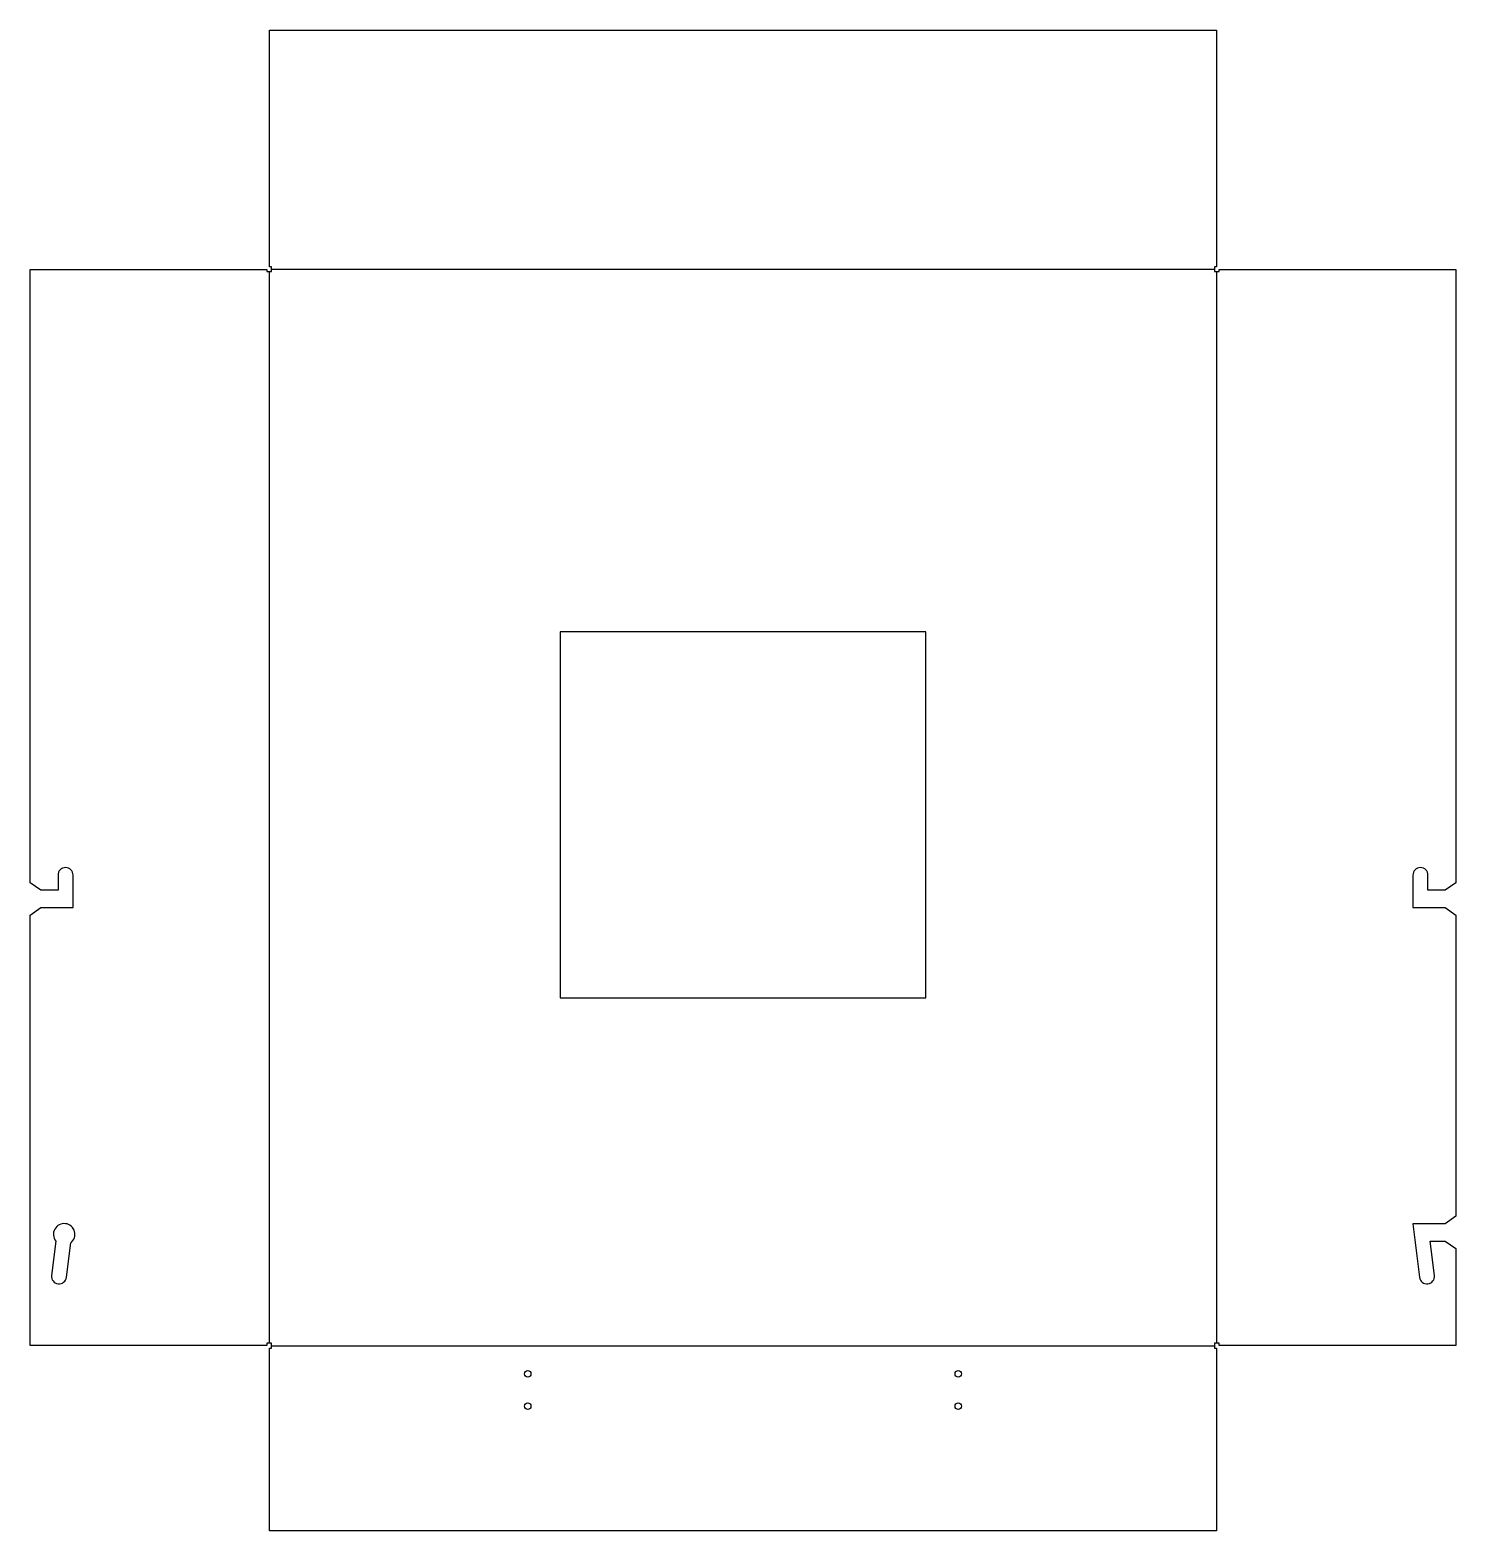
# Model space of a CAD drawing. Header units: millimetres. Extents: x 0 to 662, y 0 to 697.
import ezdxf

# ---------------------------------------------------------------- set-up
doc = ezdxf.new("R2010")
doc.units = ezdxf.units.MM
doc.header["$MEASUREMENT"] = 0
for name, color, linetype in [('Unfold_Sketch', 7, 'CONTINUOUS'), ('Unfold_Sketch_Bends', 7, 'CONTINUOUS'), ('Unfold_Sketch_Holes', 7, 'CONTINUOUS'), ('Unfold_Sketch_Internal', 7, 'CONTINUOUS')]:
    doc.layers.add(name, color=color, linetype=linetype)

msp = doc.modelspace()

# ---------------------------------------------------------------- linework, layer by layer
at = {"layer": 'Unfold_Sketch'}
for p, q in [((111.2, 587.4), (111.2, 697.4)), ((111.2, 697.4), (551.2, 697.4)), ((551.2, 697.4), (551.2, 587.4)), ((0, 301.2), (0, 586.2)), ((0, 586.2), (110, 586.2)), ((110, 586.2), (110, 585.2)), ((112.2, 587.4), (111.2, 587.4)), ((112.2, 585.2), (112.2, 587.4)), ((551.2, 587.4), (550.2, 587.4)), ((550.2, 587.4), (550.2, 585.2)), ((552.4, 586.2), (662.4, 586.2)), ((552.4, 585.2), (552.4, 586.2)), ((662.4, 586.2), (662.4, 301.2)), ((110, 585.2), (112.2, 585.2)), ((550.2, 585.2), (552.4, 585.2)), ((5, 297.7), (0, 301.2)), ((13, 304.7), (13, 297.7)), ((20, 289.7), (20, 304.7)), ((642.4, 304.7), (642.4, 289.7)), ((649.4, 297.7), (649.4, 304.7)), ((662.4, 301.2), (657.4, 297.7)), ((13, 297.7), (5, 297.7)), ((657.4, 297.7), (649.4, 297.7)), ((0, 286.2), (5, 289.7)), ((0, 86.2), (0, 286.2)), ((5, 289.7), (20, 289.7)), ((642.4, 289.7), (657.4, 289.7)), ((657.4, 289.7), (662.4, 286.2)), ((662.4, 286.2), (662.4, 146.2)), ((657.4, 142.7), (642.4, 142.7)), ((642.4, 142.7), (645.45, 117.89)), ((662.4, 146.2), (657.4, 142.7)), ((652.4, 118.74), (650.44, 134.7)), ((650.44, 134.7), (657.4, 134.7)), ((657.4, 134.7), (662.4, 131.2)), ((662.4, 131.2), (662.4, 86.2)), ((25, 86.2), (0, 86.2)), ((110, 86.2), (25, 86.2)), ((112.2, 87.2), (110, 87.2)), ((110, 87.2), (110, 86.2)), ((111.2, 0), (111.2, 85)), ((111.2, 85), (112.2, 85)), ((112.2, 85), (112.2, 87.2)), ((552.4, 87.2), (550.2, 87.2)), ((550.2, 87.2), (550.2, 85)), ((550.2, 85), (551.2, 85)), ((551.2, 85), (551.2, 0)), ((552.4, 86.2), (552.4, 87.2)), ((637.4, 86.2), (552.4, 86.2)), ((662.4, 86.2), (637.4, 86.2)), ((551.2, 0), (111.2, 0))]:
    msp.add_line(p, q, dxfattribs=at)
for centre, start, end in [((16.5, 304.7), 0, 180), ((645.9, 304.7), 0, 180), ((648.92, 118.31), -172.98698, 7.01302)]:
    msp.add_arc(centre, 3.5, start, end, dxfattribs=at)
at = {"layer": 'Unfold_Sketch_Bends'}
for p, q in [((112.2, 586.3), (550.2, 586.3)), ((111.1, 585.2), (111.1, 87.2)), ((551.3, 87.2), (551.3, 585.2)), ((112.2, 86.1), (550.2, 86.1))]:
    msp.add_line(p, q, dxfattribs=at)
at = {"layer": 'Unfold_Sketch_Holes'}
for centre in [(231.2, 73), (431.2, 73), (231.2, 58), (431.2, 58)]:
    msp.add_circle(centre, 1.5, dxfattribs=at)
at = {"layer": 'Unfold_Sketch_Internal'}
for p, q in [((246.2, 417.7), (246.2, 247.7)), ((416.2, 417.7), (246.2, 417.7)), ((416.2, 247.7), (416.2, 417.7)), ((246.2, 247.7), (416.2, 247.7)), ((11.96, 134.7), (10, 118.74)), ((16.95, 117.89), (18.91, 133.84))]:
    msp.add_line(p, q, dxfattribs=at)
for centre, radius, start, end in [((15.87, 137.82), 5, -52.58601, -141.44002), ((13.47, 118.31), 3.5, 172.98698, -7.01302)]:
    msp.add_arc(centre, radius, start, end, dxfattribs=at)

doc.saveas('drawing.dxf')
